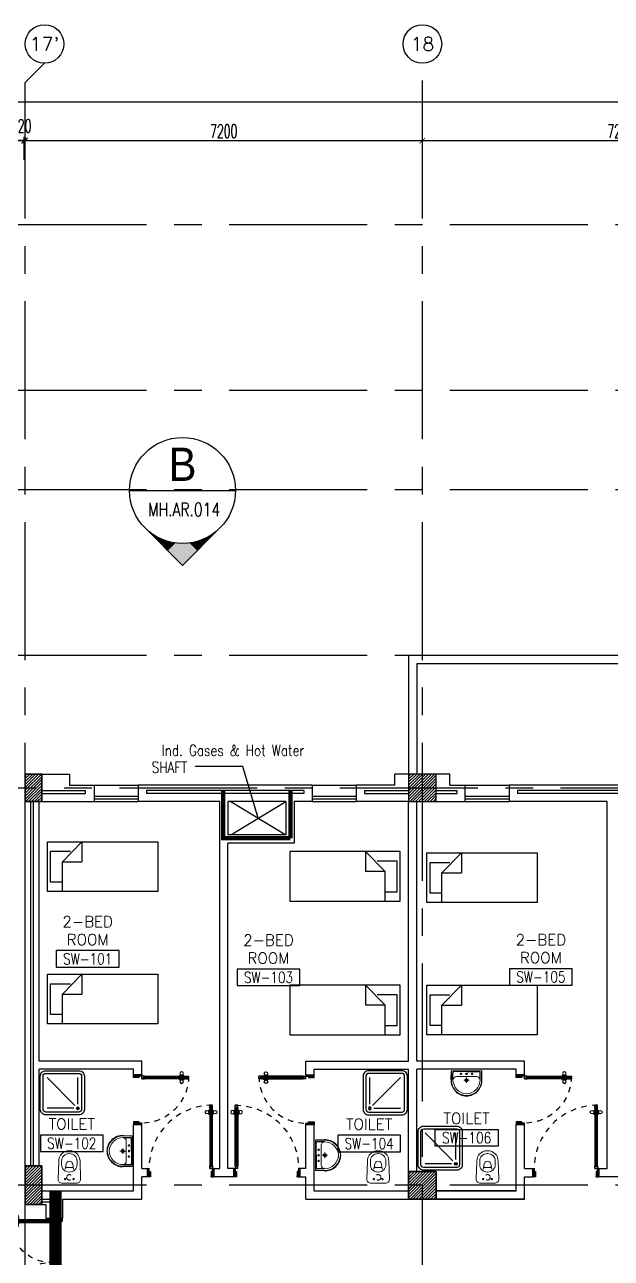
# Model space of a CAD drawing. Extents: x 276011.4 to 276105.3, y 57291.9 to 57371.4.
# Drawn here: x 276062.41 to 276073.04, y 57349.06 to 57371.41 of the extents above; entities that cross this region are included whole.
import ezdxf
from ezdxf.enums import TextEntityAlignment as Align

# ---------------------------------------------------------------- set-up
doc = ezdxf.new("R2010")
doc.units = 0
doc.header["$MEASUREMENT"] = 0
doc.header["$PDMODE"] = 34
for name, pattern in [('2DASHES', [1.7, 0.75, -0.25, 0.1, -0.25, 0.1, -0.25]), ('CENTERX2', [4, 2.5, -0.5, 0.5, -0.5]), ('DASHED', [0.75, 0.5, -0.25]), ('HIDDEN', [0.375, 0.25, -0.125]), ('HIDDEN2', [0.1875, 0.125, -0.0625])]:
    doc.linetypes.add(name, pattern=pattern)
doc.layers.get('0').update_dxf_attribs({"linetype": 'CONTINUOUS'})
doc.layers.get('DEFPOINTS').update_dxf_attribs({"linetype": 'CONTINUOUS'})
for name, color, linetype in [('AX-CR', 2, 'CONTINUOUS'), ('AX-DIM', 4, 'CONTINUOUS'), ('AX-TXT', 2, 'CONTINUOUS'), ('AXES', 11, 'CENTERX2'), ('COL', 5, 'CONTINUOUS'), ('DOOR', 7, 'CONTINUOUS'), ('FireCompart', 7, 'DASHED'), ('firezone', 4, 'CONTINUOUS'), ('FIX', 3, 'CONTINUOUS'), ('FUR', 4, 'CONTINUOUS'), ('HAT', 8, 'CONTINUOUS'), ('IND-ES', 6, 'CONTINUOUS'), ('IND-ES-L', 6, '2DASHES'), ('IND-ES-TXT', 4, 'CONTINUOUS'), ('INSUL', 4, 'CONTINUOUS'), ('PROJ-L', 4, 'CONTINUOUS'), ('RM-BOX', 4, 'CONTINUOUS'), ('RM-NAME', 2, 'CONTINUOUS'), ('RM-NO', 2, 'CONTINUOUS'), ('SEC-MRK', 7, 'CONTINUOUS'), ('SHAFT', 3, 'CONTINUOUS'), ('TXT1', 2, 'CONTINUOUS'), ('WALL', 2, 'CONTINUOUS'), ('WIN', 3, 'CONTINUOUS')]:
    doc.layers.add(name, color=color, linetype=linetype)
doc.styles.add('ROMANS', font='ROMANS.shx', dxfattribs={"width": 0.6})
doc.styles.add('S5', font='simplex.shx', dxfattribs={"width": 0.77})
doc.styles.get("Standard").update_dxf_attribs({"font": 'TXT.shx'})
doc.styles.add('TTXT', font='swisse.ttf', dxfattribs={"width": 0.6})
doc.linetypes.add('SMOKE', pattern='A,0.5,-0.2,["SMOKE",Standard,S=0.1,R=0,X=-0.1,Y=-0.05],-0.5', length=1.2)
doc.dimstyles.new('STANDARD in', dxfattribs={"dimtxt": 0.24, "dimasz": 0.1, "dimexe": 0.07, "dimexo": 0.05, "dimgap": 0.05, "dimtad": 1, "dimdec": 0, "dimlfac": 1000, "dimzin": 0, "dimdsep": 46, "dimtxsty": 'ROMANS', "dimblk": 'ARCHTICK', "dimcen": 0.05, "dimdle": 0.05, "dimclrd": 4, "dimclre": 4, "dimclrt": 2, "dimadec": 0, "dimazin": 0, "dimtfac": 1, "dimtdec": 0, "dimtmove": 2, "dimatfit": 3, "dimfxl": 0, "dimtolj": 1, "dimtzin": 0, "dimarcsym": 0})

# ---------------------------------------------------------------- blocks, each defined once
blk = doc.blocks.new('_ARCHTICK')
at = {"color": 0, "linetype": 'ByBlock', "const_width": 0.15}
blk.add_lwpolyline([(-0.5, -0.5), (0.5, 0.5)], dxfattribs=at)
blk = doc.blocks.new('*D651')
at = {"layer": 'AX-DIM', "color": 4, "lineweight": -2, "ltscale": 0.3}
for p, q in [((276020.305, 57370.011), (276095.115, 57370.011)), ((276020.355, 57365.405), (276020.355, 57370.081)), ((276095.065, 57357.883), (276095.065, 57370.081))]:
    blk.add_line(p, q, dxfattribs=at)
at = {"layer": 'DEFPOINTS', "color": 0, "ltscale": 0.3}
for p in [(276095.065, 57370.011), (276020.355, 57365.355), (276095.065, 57357.833)]:
    blk.add_point(p, dxfattribs=at)
at = {"layer": 'AX-DIM', "color": 4, "lineweight": -2, "ltscale": 0.3, "xscale": 0.1, "yscale": 0.1, "zscale": 0.1, "rotation": 180}
blk.add_blockref('_ARCHTICK', (276020.355, 57370.011), dxfattribs=at)
at = {"layer": 'AX-DIM', "color": 4, "lineweight": -2, "ltscale": 0.3, "xscale": 0.1, "yscale": 0.1, "zscale": 0.1}
blk.add_blockref('_ARCHTICK', (276095.065, 57370.011), dxfattribs=at)
at = {"layer": 'AX-DIM', "color": 2, "ltscale": 0.3, "insert": (276057.71, 57370.181), "char_height": 0.24, "attachment_point": 5, "style": 'ROMANS'}
blk.add_mtext('\\A1;74710', dxfattribs=at)
blk = doc.blocks.new('RM1')
at = {"layer": 'RM-BOX'}
blk.add_lwpolyline([(570, -200), (-570, -200), (-570, -500), (570, -500)], close=True, dxfattribs=at)
at = {"layer": 'RM-NAME', "style": 'ROMANS'}
for tag, p in [('ROOMNAME1', (0, 324)), ('ROOMNAME2', (0, 0))]:
    blk.add_attdef(tag, text='', height=200, dxfattribs=at).set_placement(p, align=Align.MIDDLE)
at = {"layer": 'RM-NO', "style": 'ROMANS', "width": 0.8}
blk.add_attdef('ROOMNO', text='', height=200, dxfattribs=at).set_placement((0, -350), align=Align.MIDDLE)
blk = doc.blocks.new('*X615')
at = {"color": 0}
for p, q in [((227929, 169910), (228408, 170390)), ((227929, 169963), (228355, 170390)), ((227929, 170017), (228302, 170390)), ((227929, 170070), (228249, 170390)), ((227929, 170123), (228196, 170390)), ((227929, 170176), (228143, 170390)), ((227929, 170229), (228090, 170390)), ((227929, 170282), (228037, 170390)), ((227929, 170335), (227984, 170390)), ((227961, 169890), (228429, 170357)), ((228014, 169890), (228429, 170304)), ((228067, 169890), (228429, 170251)), ((228120, 169890), (228429, 170198)), ((228173, 169890), (228429, 170145)), ((228226, 169890), (228429, 170092)), ((228279, 169890), (228429, 170039)), ((228332, 169890), (228429, 169986)), ((228385, 169890), (228429, 169933))]:
    blk.add_line(p, q, dxfattribs=at)
blk = doc.blocks.new('COL50')
at = {"layer": 'COL'}
blk.add_lwpolyline([(-250, 250), (-250, -250), (250, -250), (250, 250)], close=True, dxfattribs=at)
blk = doc.blocks.new('*X614')
at = {"color": 0}
for p, q in [((227929, 177123), (228395, 177590)), ((227929, 177176), (228342, 177590)), ((227929, 177229), (228289, 177590)), ((227929, 177282), (228236, 177590)), ((227929, 177335), (228183, 177590)), ((227929, 177388), (228130, 177590)), ((227929, 177441), (228077, 177590)), ((227929, 177494), (228024, 177590)), ((227929, 177547), (227971, 177590)), ((227948, 177090), (228429, 177570)), ((228001, 177090), (228429, 177517)), ((228054, 177090), (228429, 177464)), ((228107, 177090), (228429, 177411)), ((228161, 177090), (228429, 177358)), ((228214, 177090), (228429, 177305)), ((228267, 177090), (228429, 177252)), ((228320, 177090), (228429, 177199)), ((228373, 177090), (228429, 177146))]:
    blk.add_line(p, q, dxfattribs=at)
blk = doc.blocks.new('*D673')
at = {"layer": 'AX-DIM', "color": 4, "lineweight": -2, "ltscale": 0.3}
for p, q in [((276069.565, 57369.311), (276076.865, 57369.311)), ((276069.615, 57368.961), (276069.615, 57369.381)), ((276076.815, 57368.961), (276076.815, 57369.381))]:
    blk.add_line(p, q, dxfattribs=at)
at = {"layer": 'DEFPOINTS', "color": 0, "ltscale": 0.3}
for p in [(276076.815, 57369.311), (276069.615, 57368.911), (276076.815, 57368.911)]:
    blk.add_point(p, dxfattribs=at)
at = {"layer": 'AX-DIM', "color": 4, "lineweight": -2, "ltscale": 0.3, "xscale": 0.1, "yscale": 0.1, "zscale": 0.1, "rotation": 180}
blk.add_blockref('_ARCHTICK', (276069.615, 57369.311), dxfattribs=at)
at = {"layer": 'AX-DIM', "color": 4, "lineweight": -2, "ltscale": 0.3, "xscale": 0.1, "yscale": 0.1, "zscale": 0.1}
blk.add_blockref('_ARCHTICK', (276076.815, 57369.311), dxfattribs=at)
at = {"layer": 'AX-DIM', "color": 2, "ltscale": 0.3, "insert": (276073.215, 57369.481), "char_height": 0.24, "attachment_point": 5, "style": 'ROMANS'}
blk.add_mtext('\\A1;7200', dxfattribs=at)
blk = doc.blocks.new('*D674')
at = {"layer": 'AX-DIM', "color": 4, "lineweight": -2, "ltscale": 0.3}
for p, q in [((276062.365, 57369.311), (276069.665, 57369.311)), ((276062.415, 57368.961), (276062.415, 57369.381)), ((276069.615, 57368.961), (276069.615, 57369.381))]:
    blk.add_line(p, q, dxfattribs=at)
at = {"layer": 'DEFPOINTS', "color": 0, "ltscale": 0.3}
for p in [(276069.615, 57369.311), (276062.415, 57368.911), (276069.615, 57368.911)]:
    blk.add_point(p, dxfattribs=at)
at = {"layer": 'AX-DIM', "color": 4, "lineweight": -2, "ltscale": 0.3, "xscale": 0.1, "yscale": 0.1, "zscale": 0.1, "rotation": 180}
blk.add_blockref('_ARCHTICK', (276062.415, 57369.311), dxfattribs=at)
at = {"layer": 'AX-DIM', "color": 4, "lineweight": -2, "ltscale": 0.3, "xscale": 0.1, "yscale": 0.1, "zscale": 0.1}
blk.add_blockref('_ARCHTICK', (276069.615, 57369.311), dxfattribs=at)
at = {"layer": 'AX-DIM', "color": 2, "ltscale": 0.3, "insert": (276066.015, 57369.481), "char_height": 0.24, "attachment_point": 5, "style": 'ROMANS'}
blk.add_mtext('\\A1;7200', dxfattribs=at)
blk = doc.blocks.new('*D675')
at = {"layer": 'AX-DIM', "color": 4, "lineweight": -2, "ltscale": 0.3}
for p, q in [((276057.545, 57369.311), (276062.445, 57369.311)), ((276057.595, 57368.961), (276057.595, 57369.381)), ((276062.395, 57368.961), (276062.395, 57369.381))]:
    blk.add_line(p, q, dxfattribs=at)
at = {"layer": 'DEFPOINTS', "color": 0, "ltscale": 0.3}
for p in [(276062.395, 57369.311), (276057.595, 57368.911), (276062.395, 57368.911)]:
    blk.add_point(p, dxfattribs=at)
at = {"layer": 'AX-DIM', "color": 4, "lineweight": -2, "ltscale": 0.3, "xscale": 0.1, "yscale": 0.1, "zscale": 0.1, "rotation": 180}
blk.add_blockref('_ARCHTICK', (276057.595, 57369.311), dxfattribs=at)
at = {"layer": 'AX-DIM', "color": 4, "lineweight": -2, "ltscale": 0.3, "xscale": 0.1, "yscale": 0.1, "zscale": 0.1}
blk.add_blockref('_ARCHTICK', (276062.395, 57369.311), dxfattribs=at)
at = {"layer": 'AX-DIM', "color": 2, "ltscale": 0.3, "insert": (276059.995, 57369.481), "char_height": 0.24, "attachment_point": 5, "style": 'ROMANS'}
blk.add_mtext('\\A1;4800', dxfattribs=at)
blk = doc.blocks.new('*D676')
at = {"layer": 'AX-DIM', "color": 4, "lineweight": -2, "ltscale": 0.3}
for p, q in [((276062.395, 57369.311), (276062.295, 57369.311)), ((276062.395, 57368.961), (276062.395, 57369.381)), ((276062.395, 57369.311), (276062.415, 57369.311)), ((276062.415, 57368.961), (276062.415, 57369.381)), ((276062.415, 57369.311), (276062.515, 57369.311))]:
    blk.add_line(p, q, dxfattribs=at)
at = {"layer": 'DEFPOINTS', "color": 0, "ltscale": 0.3}
for p in [(276062.415, 57369.311), (276062.395, 57368.911), (276062.415, 57368.911)]:
    blk.add_point(p, dxfattribs=at)
at = {"layer": 'AX-DIM', "color": 4, "lineweight": -2, "ltscale": 0.3, "xscale": 0.1, "yscale": 0.1, "zscale": 0.1}
blk.add_blockref('_ARCHTICK', (276062.395, 57369.311), dxfattribs=at)
at = {"layer": 'AX-DIM', "color": 4, "lineweight": -2, "ltscale": 0.3, "xscale": 0.1, "yscale": 0.1, "zscale": 0.1, "rotation": 180}
blk.add_blockref('_ARCHTICK', (276062.415, 57369.311), dxfattribs=at)
at = {"layer": 'AX-DIM', "color": 2, "ltscale": 0.3, "insert": (276062.405, 57369.576), "char_height": 0.24, "attachment_point": 5, "style": 'ROMANS'}
blk.add_mtext('\\A1;20', dxfattribs=at)
blk = doc.blocks.new('AXU')
at = {"layer": 'AX-CR'}
blk.add_circle((0, 350), 350, dxfattribs=at)
at = {"layer": 'AX-TXT', "style": 'ROMANS'}
blk.add_attdef('AX', text='', height=250, dxfattribs=at).set_placement((0, 350), align=Align.MIDDLE)
blk = doc.blocks.new('DOOR100')
at = {"layer": 'DOOR', "color": 0, "linetype": 'ByBlock'}
for p, q in [((-82, 1205), (-91, 1205)), ((-91, 1205), (-91, 1140)), ((-82, 1140), (-91, 1140)), ((-75, 1218), (-82, 1218)), ((-82, 1128), (-82, 1218)), ((-82, 1205), (-82, 1140)), ((-75, 1128), (-82, 1128)), ((-25, 1300), (-75, 1300)), ((-75, 1300), (-25, 1300)), ((-75, 1250), (-75, 1300)), ((-58, 1250), (-75, 1250)), ((-42, 1270), (-58, 1270)), ((-58, 1250), (-58, 1270)), ((-42, 1250), (-42, 1270)), ((-25, 1250), (-42, 1250)), ((-25, 1250), (-25, 1300)), ((-25, 1218), (-18, 1218)), ((-25, 1128), (-18, 1128)), ((-18, 1128), (-18, 1218)), ((-18, 1205), (-9, 1205)), ((-18, 1205), (-18, 1140)), ((-18, 1140), (-9, 1140)), ((-9, 1205), (-9, 1140)), ((-1200, 0), (-1200, 150)), ((-1200, 150), (-1175, 150)), ((-1200, 150), (-1200, 0)), ((-1150, 0), (-1200, 0)), ((-1175, 150), (-1175, 100)), ((-1175, 100), (-1150, 100)), ((-1150, 100), (-1150, 0)), ((-75, 200), (-58, 200)), ((-75, 150), (-75, 200)), ((-75, 150), (-25, 150)), ((-58, 200), (-58, 180)), ((-58, 180), (-42, 180)), ((-50, 100), (-50, 0)), ((-25, 100), (-50, 100)), ((-50, 0), (0, 0)), ((-42, 200), (-25, 200)), ((-42, 180), (-42, 200)), ((-25, 200), (-25, 150)), ((0, 150), (-25, 150)), ((-25, 150), (-25, 100)), ((0, 150), (0, 0))]:
    blk.add_line(p, q, dxfattribs=at)
at = {"layer": 'DOOR', "linetype": 'ByBlock'}
for p, q in [((-75, 1250), (-75, 200)), ((-58, 200), (-58, 1250)), ((-42, 200), (-42, 1250)), ((-25, 200), (-25, 1250)), ((0, 0), (0, 150))]:
    blk.add_line(p, q, dxfattribs=at)
at = {"layer": 'DOOR', "color": 9, "linetype": 'ByBlock'}
for p, q in [((-1150, 0), (-1200, 114)), ((-1150, 0), (-1200, 40)), ((-1150, 0), (-1163, 100)), ((-50, 0), (0, 114)), ((-50, 0), (-37, 100)), ((-50, 0), (0, 40))]:
    blk.add_line(p, q, dxfattribs=at)
at = {"layer": 'DOOR', "color": 0, "linetype": 'ByBlock'}
for centre in [(-124, 1173), (24, 1173)]:
    blk.add_circle(centre, 32.4, dxfattribs=at)
at = {"layer": 'DOOR', "linetype": 'HIDDEN', "ltscale": 0.5}
blk.add_arc((-25, 150), 1150, 90, 180.0001, dxfattribs=at)
at = {"layer": 'DOOR', "color": 9, "linetype": 'ByBlock'}
for centre, radius, start, end in [((-1150, 0), 154, 103.7142, 108.8947), ((-1150, 0), 134, 100.72, 111.8402), ((-1150, 0), 94.4, 90, 121.9818), ((-1150, 0), 74.4, 90, 132.2236), ((-1150, 0), 54.4, 90, 156.7926), ((-1150, 0), 34.4, 90, 180), ((-1150, 0), 14.4, 90, 180), ((-50, 0), 94.4, 58.0182, 90), ((-50, 0), 74.4, 47.7764, 90), ((-50, 0), 54.4, 23.2074, 90), ((-50, 0), 34.4, 0, 90), ((-50, 0), 14.4, 0, 90), ((-50, 0), 134, 68.1598, 79.28), ((-50, 0), 114, 64.0838, 77.3774), ((-50, 0), 154, 71.1053, 76.2858)]:
    blk.add_arc(centre, radius, start, end, dxfattribs=at)
blk = doc.blocks.new('DOOR90')
at = {"layer": 'DOOR', "color": 0, "linetype": 'ByBlock'}
for p, q in [((-150, 0), (-150, -25)), ((-150, 0), (0, 0)), ((0, -50), (0, 0)), ((-1000, -25), (-1000, -75)), ((-1000, -75), (-1000, -25)), ((-950, -25), (-1000, -25)), ((-950, -75), (-1000, -75)), ((-970, -42), (-970, -58)), ((-950, -42), (-970, -42)), ((-950, -58), (-970, -58)), ((-950, -25), (-950, -42)), ((-950, -58), (-950, -75)), ((-918, -25), (-918, -18)), ((-828, -18), (-918, -18)), ((-918, -75), (-918, -82)), ((-828, -82), (-918, -82)), ((-905, -18), (-905, -9)), ((-905, -9), (-840, -9)), ((-905, -18), (-840, -18)), ((-905, -82), (-905, -91)), ((-905, -82), (-840, -82)), ((-905, -91), (-840, -91)), ((-840, -18), (-840, -9)), ((-840, -82), (-840, -91)), ((-828, -25), (-828, -18)), ((-828, -75), (-828, -82)), ((-200, -42), (-200, -25)), ((-200, -25), (-150, -25)), ((-180, -42), (-200, -42)), ((-200, -75), (-200, -58)), ((-200, -58), (-180, -58)), ((-150, -75), (-200, -75)), ((-180, -58), (-180, -42)), ((-150, -75), (-150, -25)), ((-150, -25), (-100, -25)), ((-100, -25), (-100, -50)), ((-100, -50), (0, -50)), ((-150, -900), (-150, -875)), ((-150, -875), (-100, -875)), ((-100, -850), (0, -850)), ((-100, -875), (-100, -850)), ((0, -850), (0, -900)), ((0, -900), (-150, -900)), ((-150, -900), (0, -900))]:
    blk.add_line(p, q, dxfattribs=at)
at = {"layer": 'DOOR', "color": 9, "linetype": 'ByBlock'}
for p, q in [((0, -50), (-114, 0)), ((0, -50), (-40, 0)), ((0, -50), (-100, -37)), ((0, -850), (-114, -900)), ((0, -850), (-100, -863)), ((0, -850), (-40, -900))]:
    blk.add_line(p, q, dxfattribs=at)
at = {"layer": 'DOOR', "linetype": 'ByBlock'}
for p, q in [((-200, -25), (-950, -25)), ((-200, -42), (-950, -42)), ((-200, -58), (-950, -58)), ((-950, -75), (-200, -75))]:
    blk.add_line(p, q, dxfattribs=at)
at = {"layer": 'DOOR', "color": 0, "linetype": 'ByBlock'}
for centre in [(-873, 24), (-873, -124)]:
    blk.add_circle(centre, 32.4, dxfattribs=at)
at = {"layer": 'DOOR', "color": 9, "linetype": 'ByBlock'}
for centre, radius, start, end in [((0, -50), 154, 161.1053, 166.2858), ((0, -50), 134, 158.1598, 169.28), ((0, -50), 94.4, 148.0182, 180), ((0, -50), 74.4, 137.7764, 180), ((0, -50), 114, 154.0838, 167.3774), ((0, -50), 54.4, 113.2074, 180), ((0, -50), 34.4, 90, 180), ((0, -50), 14.4, 90, 180), ((0, -850), 154, 193.7142, 198.8947), ((0, -850), 134, 190.72, 201.8402), ((0, -850), 94.4, 180, 211.9818), ((0, -850), 74.4, 180, 222.2236), ((0, -850), 54.4, 180, 246.7926), ((0, -850), 34.4, 180, 270), ((0, -850), 14.4, 180, 270)]:
    blk.add_arc(centre, radius, start, end, dxfattribs=at)
at = {"layer": 'DOOR', "linetype": 'HIDDEN', "ltscale": 0.5}
blk.add_arc((-150, -25), 850, 180, 270, dxfattribs=at)
blk = doc.blocks.new('C-300')
at = {"layer": 'HAT', "linetype": 'ByBlock', "ltscale": 0.3}
h = blk.add_hatch(dxfattribs=at)
h.set_pattern_fill('ANSI31', color=8, scale=300, style=0)
h.set_pattern_definition([(45, (-258496.182, -82361.005), (-26.5165043, 26.5165043), [])])
h.paths.add_polyline_path([(300, 500), (0, 500), (0, 250), (300, 250)])
h.paths.add_polyline_path([(300, 250), (0, 250), (0, 0), (300, 0)])
at = {"layer": 'COL'}
blk.add_lwpolyline([(0, 500), (300, 500), (300, 0), (0, 0)], close=True, dxfattribs=at)
blk = doc.blocks.new('A$C1DFA4FE8')
at = {"layer": 'DOOR', "color": 0, "linetype": 'ByBlock'}
for p, q in [((0, 1631), (0, 1581)), ((0, 1581), (0, 1631)), ((50, 1631), (0, 1631)), ((50, 1581), (0, 1581)), ((30, 1614), (30, 1598)), ((50, 1614), (30, 1614)), ((50, 1598), (30, 1598)), ((50, 1631), (50, 1614)), ((50, 1598), (50, 1581)), ((750, 1614), (750, 1631)), ((750, 1631), (800, 1631)), ((770, 1614), (750, 1614)), ((750, 1581), (750, 1598)), ((750, 1598), (770, 1598)), ((800, 1581), (750, 1581)), ((770, 1598), (770, 1614)), ((950, 1656), (800, 1656)), ((800, 1656), (800, 1631)), ((800, 1581), (800, 1631)), ((800, 1631), (850, 1631)), ((850, 1631), (850, 1606)), ((850, 1606), (950, 1606)), ((950, 1606), (950, 1656)), ((0, 81), (0, 131)), ((0, 131), (0, 81)), ((50, 131), (0, 131)), ((50, 81), (0, 81)), ((30, 98), (30, 114)), ((50, 114), (30, 114)), ((50, 98), (30, 98)), ((50, 114), (50, 131)), ((50, 81), (50, 98)), ((83, 131), (83, 138)), ((173, 138), (83, 138)), ((83, 81), (83, 74)), ((173, 74), (83, 74)), ((95, 138), (95, 147)), ((95, 147), (160, 147)), ((95, 138), (160, 138)), ((95, 74), (95, 65)), ((95, 74), (160, 74)), ((95, 65), (160, 65)), ((160, 138), (160, 147)), ((160, 74), (160, 65)), ((173, 131), (173, 138)), ((173, 81), (173, 74)), ((750, 131), (750, 114)), ((800, 131), (750, 131)), ((750, 114), (770, 114)), ((750, 98), (750, 81)), ((770, 98), (750, 98)), ((750, 81), (800, 81)), ((770, 114), (770, 98)), ((800, 131), (800, 81)), ((800, 56), (800, 81)), ((800, 81), (850, 81)), ((950, 56), (800, 56)), ((850, 106), (950, 106)), ((850, 81), (850, 106)), ((950, 106), (950, 56))]:
    blk.add_line(p, q, dxfattribs=at)
at = {"layer": 'DOOR', "linetype": 'ByBlock'}
for p, q in [((750, 1631), (50, 1631)), ((750, 1614), (50, 1614)), ((750, 1598), (50, 1598)), ((50, 1581), (750, 1581)), ((50, 131), (750, 131)), ((750, 114), (50, 114)), ((750, 98), (50, 98)), ((750, 81), (50, 81))]:
    blk.add_line(p, q, dxfattribs=at)
at = {"layer": 'DOOR', "color": 9, "linetype": 'ByBlock'}
for p, q in [((950, 1606), (837, 1656)), ((950, 1606), (850, 1619)), ((950, 1606), (910, 1656)), ((950, 106), (837, 56)), ((950, 106), (850, 93)), ((950, 106), (910, 56))]:
    blk.add_line(p, q, dxfattribs=at)
at = {"layer": 'DOOR', "color": 0, "linetype": 'ByBlock'}
for centre in [(128, 179), (128, 32)]:
    blk.add_circle(centre, 32.4, dxfattribs=at)
at = {"layer": 'DOOR', "linetype": 'HIDDEN', "ltscale": 0.5}
for centre, start, end in [((752, 1606), 178.0938, 273.7249), ((752, 106), 86.2751, 181.9062)]:
    blk.add_arc(centre, 752, start, end, dxfattribs=at)
at = {"layer": 'DOOR', "color": 9, "linetype": 'ByBlock'}
for centre, radius, start, end in [((950, 1606), 154, 161.1053, 166.2858), ((950, 1606), 134, 158.1598, 169.28), ((950, 1606), 114, 154.0838, 167.3774), ((950, 1606), 94.4, 148.0182, 180), ((950, 1606), 74.4, 137.7764, 180), ((950, 1606), 54.4, 113.2074, 180), ((950, 1606), 34.4, 90, 180), ((950, 1606), 14.4, 90, 180), ((950, 106), 154, 193.7142, 198.8947), ((950, 106), 134, 190.72, 201.8402), ((950, 106), 114, 192.6226, 205.9162), ((950, 106), 94.4, 180, 211.9818), ((950, 106), 74.4, 180, 222.2236), ((950, 106), 54.4, 180, 246.7926), ((950, 106), 34.4, 180, 270), ((950, 106), 14.4, 180, 270)]:
    blk.add_arc(centre, radius, start, end, dxfattribs=at)
blk = doc.blocks.new('LAV1')
at = {"layer": 'FIX', "linetype": 'DASHED', "lineweight": 20, "ltscale": 0.05}
for p, q in [((0, 170), (0, 270)), ((0, 170), (0, 270)), ((50, 220), (-50, 220))]:
    blk.add_line(p, q, dxfattribs=at)
at = {"layer": 'FIX', "linetype": 'ByBlock', "ltscale": 0.3}
for p, q in [((-280, 210), (-275, 50)), ((-245, 210), (-245, 85)), ((0, 60), (-220, 60)), ((0, 60), (220, 60)), ((245, 210), (245, 85)), ((280, 210), (275, 50))]:
    blk.add_line(p, q, dxfattribs=at)
at = {"layer": 'FIX', "linetype": 'Continuous', "lineweight": 20}
for p, q in [((-275, 210), (-275, 50)), ((0, 50), (-275, 50)), ((0, 50), (-252, 50)), ((0, 155), (-181, 155)), ((0, 155), (181, 155)), ((0, 50), (252, 50)), ((0, 50), (275, 50)), ((275, 210), (275, 50))]:
    blk.add_line(p, q, dxfattribs=at)
at = {"layer": 'FIX', "lineweight": 20}
for p, q in [((16, 107), (-15, 107)), ((0, 92), (0, 123))]:
    blk.add_line(p, q, dxfattribs=at)
for centre, radius in [((0, 220), 29.5), ((0, 220), 22.5), ((0, 107), 15.5)]:
    blk.add_circle(centre, radius, dxfattribs=at)
at = {"layer": 'FIX', "linetype": 'HIDDEN', "lineweight": 20, "ltscale": 0.05}
for centre in [(-100, 107), (100, 107)]:
    blk.add_circle(centre, 12.4, dxfattribs=at)
at = {"layer": 'FIX', "linetype": 'ByBlock', "ltscale": 0.3}
for centre, radius, start, end in [((7, 220), 287, 91.3776, 182.0064), ((-7, 220), 287, 357.9936, 88.6224), ((-220, 85), 24.9, 179.7021, 269.9486), ((220, 85), 24.9, 270.0514, 0.2979)]:
    blk.add_arc(centre, radius, start, end, dxfattribs=at)
at = {"layer": 'FIX', "linetype": 'Continuous', "lineweight": 20}
for centre, radius, start, end in [((8, 217), 283, 91.6988, 181.351), ((8, 212), 253, 91.7328, 180.4884), ((-8, 217), 283, 358.649, 88.3012), ((-8, 212), 253, 359.5116, 88.2672), ((-179, 222), 66.9, 190.2006, 268.0786), ((179, 222), 66.9, 271.9214, 349.7994)]:
    blk.add_arc(centre, radius, start, end, dxfattribs=at)
blk = doc.blocks.new('SHR1')
at = {"layer": 'FIX'}
for p, q in [((-196, 196), (-700, 700)), ((-143, 218), (-143, 700)), ((-218, 143), (-700, 143))]:
    blk.add_line(p, q, dxfattribs=at)
for points in [[(-825, 125), (-825, 725, -0.414214), (-725, 825), (-125, 825, -0.414214), (-25, 725), (-25, 125, -0.414214), (-125, 25), (-725, 25, -0.414214)], [(-775, 125), (-775, 725, -0.414214), (-725, 775), (-125, 775, -0.414214), (-75, 725), (-75, 125, -0.414214), (-125, 75), (-725, 75, -0.414214)]]:
    blk.add_lwpolyline(points, format="xyb", close=True, dxfattribs=at)
for radius in [25, 15]:
    blk.add_circle((-143, 143), radius, dxfattribs=at)
blk = doc.blocks.new('WC1')
at = {"layer": 'FIX', "lineweight": 20}
for p, q in [((-727, 5), (-727, -5)), ((-674, 5), (-674, -5)), ((-534, 24), (-540, 0)), ((-540, 0), (-534, -24)), ((-210, 204), (-538, 194)), ((-475, 141), (-538, 141)), ((-395, 76), (-490, 60)), ((-339, 5), (-339, -5)), ((-538, -141), (-475, -141)), ((-538, -194), (-210, -204)), ((-490, -60), (-395, -76))]:
    blk.add_line(p, q, dxfattribs=at)
at = {"layer": 'FIX', "linetype": 'Continuous', "lineweight": 20}
blk.add_line((-420, -47), (-420, 45), dxfattribs=at)
at = {"layer": 'FIX', "lineweight": 20}
blk.add_lwpolyline([(-213, -204), (-210, -204, 0.414214), (-137, -131), (-137, 0), (-137, 131, 0.414214), (-210, 204)], format="xyb", dxfattribs=at)
at = {"layer": 'FIX', "linetype": 'HIDDEN2', "lineweight": 20, "ltscale": 0.3}
blk.add_circle((-245, 0), 49.8, dxfattribs=at)
at = {"layer": 'FIX', "linetype": 'HIDDEN', "lineweight": 20, "ltscale": 0.05}
for centre in [(-213, 78), (-213, -77)]:
    blk.add_circle(centre, 11.6, dxfattribs=at)
at = {"layer": 'FIX', "lineweight": 20}
for centre, radius, start, end in [((-538, 5), 189, 90, 180), ((-538, 5), 136, 90, 180), ((-473, -7), 68.2, 128.9242, 152.8468), ((-464, -18), 82, 108.496, 128.9242), ((-475, 5), 136, 360, 90), ((-538, -5), 189, 180, 270), ((-538, -5), 136, 180, 270), ((-473, 7), 68.2, 207.1532, 231.0758), ((-464, 18), 82, 231.0758, 251.504), ((-475, -5), 136, 270, 0)]:
    blk.add_arc(centre, radius, start, end, dxfattribs=at)
at = {"layer": 'FIX', "linetype": 'Continuous', "lineweight": 20}
for centre, start, end in [((-443, 46), 357.6662, 91.6121), ((-442, -46), 268.3879, 2.3338)]:
    blk.add_arc(centre, 22.3, start, end, dxfattribs=at)
blk = doc.blocks.new('AR1-EL')
at = {"layer": 'IND-ES'}
for q in [(-566, 566), (566, 566)]:
    blk.add_line((0, 1131), q, dxfattribs=at)
for points in [[(0, 800), (0, 1131), (-104, 793), (-221, 910)], [(0, 800), (0, 1131), (104, 793), (221, 910)], [(-306, 739), (-349, 782), (-400, 693), (-419, 712)], [(-207, 773), (-283, 849), (-306, 739), (-349, 782)], [(-104, 793), (-221, 910), (-207, 773), (-283, 849)], [(104, 793), (221, 910), (207, 773), (283, 849)], [(207, 773), (283, 849), (306, 739), (349, 782)], [(306, 739), (349, 782), (400, 693), (419, 712)], [(-492, 640), (-487, 634), (-566, 566)], [(-400, 693), (-419, 712), (-487, 634), (-492, 640)], [(400, 693), (419, 712), (487, 634), (492, 640)], [(492, 640), (487, 634), (566, 566)]]:
    blk.add_solid(points, dxfattribs=at)

msp = doc.modelspace()

# ---------------------------------------------------------------- hatches: boundary and pattern name
at = {"layer": 'HAT'}
h = msp.add_hatch(dxfattribs=at)
h.set_pattern_fill('ANSI31', color=256, scale=0.3, style=0)
h.set_pattern_definition([(45, (275813.859317, 57274.97192), (-0.0265165043, 0.0265165043), [])])
h.paths.add_polyline_path([(276062.7155, 57350.7329), (276062.4155, 57350.7329), (276062.4155, 57350.3829), (276062.7155, 57350.3829)])
h.paths.add_polyline_path([(276062.7155, 57350.3829), (276062.4155, 57350.3829), (276062.4155, 57350.0329), (276062.7155, 57350.0329)])

# ---------------------------------------------------------------- linework, layer by layer
at = {"layer": 'AXES'}
for p, q in [((276062.4155, 57370.3613), (276062.7655, 57370.7113)), ((276069.6155, 57291.8986), (276069.6155, 57370.7113)), ((276062.4155, 57291.8986), (276062.4155, 57370.3613)), ((276104.6155, 57367.7829), (276052.5255, 57367.7829)), ((276104.6155, 57364.7829), (276052.5255, 57364.7829)), ((276104.6155, 57362.9829), (276052.5255, 57362.9829)), ((276104.6155, 57359.9829), (276052.5255, 57359.9829)), ((276032.1217, 57357.5829), (276104.6155, 57357.5829)), ((276104.6155, 57350.3829), (276052.5255, 57350.3829))]:
    msp.add_line(p, q, dxfattribs=at)
at = {"layer": 'COL'}
for points in [[(276069.8655, 57357.3329), (276069.8655, 57357.8329), (276069.3655, 57357.8329), (276069.3655, 57357.3329)], [(276062.7155, 57350.7329), (276062.7155, 57350.0329), (276062.4155, 57350.0329), (276062.4155, 57350.7329)]]:
    msp.add_lwpolyline(points, close=True, dxfattribs=at)
at = {"layer": 'FireCompart', "ltscale": 0.3, "const_width": 0.08}
for points in [[(276067.2231, 57356.6709), (276066.0028, 57356.6709), (276066.0028, 57357.5327)], [(276067.2231, 57356.6709), (276067.2231, 57357.5327)]]:
    msp.add_lwpolyline(points, dxfattribs=at)
at = {"layer": 'firezone', "linetype": 'SMOKE', "const_width": 0.225}
msp.add_lwpolyline([(276062.9655, 57347.5829), (276062.9655, 57350.2829)], dxfattribs=at)
at = {"layer": 'FIX', "color": 32, "linetype": 'DASHED', "lineweight": 20, "ltscale": 0.05}
msp.add_line((276067.848, 57350.8754), (276067.848, 57350.9754), dxfattribs=at)
at = {"layer": 'FUR'}
for p, q in [((276062.8188, 57356.6049), (276064.8188, 57356.6049)), ((276062.8188, 57355.7049), (276062.8188, 57356.6049)), ((276063.0904, 57356.2437), (276063.4438, 57356.6049)), ((276063.4438, 57356.6049), (276063.4438, 57356.2437)), ((276064.8188, 57356.6049), (276064.8188, 57355.7049)), ((276062.8742, 57356.4327), (276063.2339, 57356.4327)), ((276062.8742, 57355.8748), (276062.8742, 57356.4327)), ((276069.212, 57356.4285), (276067.212, 57356.4285)), ((276067.212, 57356.4285), (276067.212, 57355.5285)), ((276068.5869, 57356.4285), (276068.5869, 57356.0674)), ((276068.9404, 57356.0674), (276068.5869, 57356.4285)), ((276069.212, 57355.5285), (276069.212, 57356.4285)), ((276069.6984, 57356.4049), (276071.6984, 57356.4049)), ((276069.6984, 57355.5049), (276069.6984, 57356.4049)), ((276069.97, 57356.0437), (276070.3235, 57356.4049)), ((276070.3235, 57356.4049), (276070.3235, 57356.0437)), ((276071.6984, 57356.4049), (276071.6984, 57355.5049)), ((276063.0904, 57356.2437), (276063.4438, 57356.2437)), ((276063.0904, 57355.7049), (276063.0904, 57356.2437)), ((276069.1565, 57356.2563), (276068.7969, 57356.2563)), ((276069.1565, 57355.6984), (276069.1565, 57356.2563)), ((276069.7539, 57356.2327), (276070.1136, 57356.2327)), ((276069.7539, 57355.6748), (276069.7539, 57356.2327)), ((276063.0904, 57355.8748), (276062.8742, 57355.8748)), ((276068.9404, 57356.0674), (276068.5869, 57356.0674)), ((276068.9404, 57355.5285), (276068.9404, 57356.0674)), ((276069.97, 57356.0437), (276070.3235, 57356.0437)), ((276069.97, 57355.5049), (276069.97, 57356.0437)), ((276064.8188, 57355.7049), (276062.8188, 57355.7049)), ((276068.9404, 57355.6984), (276069.1565, 57355.6984)), ((276069.97, 57355.6748), (276069.7539, 57355.6748)), ((276067.212, 57355.5285), (276069.212, 57355.5285)), ((276071.6984, 57355.5049), (276069.6984, 57355.5049)), ((276062.8188, 57354.2061), (276064.8188, 57354.2061)), ((276062.8188, 57353.3061), (276062.8188, 57354.2061)), ((276063.0904, 57353.8449), (276063.4438, 57354.2061)), ((276063.4438, 57354.2061), (276063.4438, 57353.8449)), ((276064.8188, 57354.2061), (276064.8188, 57353.3061)), ((276062.8742, 57354.0339), (276063.2339, 57354.0339)), ((276062.8742, 57353.476), (276062.8742, 57354.0339)), ((276069.212, 57354.0061), (276067.212, 57354.0061)), ((276067.212, 57354.0061), (276067.212, 57353.1061)), ((276068.5869, 57354.0061), (276068.5869, 57353.6449)), ((276068.9404, 57353.6449), (276068.5869, 57354.0061)), ((276069.212, 57353.1061), (276069.212, 57354.0061)), ((276069.6984, 57354.0061), (276071.6984, 57354.0061)), ((276069.6984, 57353.1061), (276069.6984, 57354.0061)), ((276069.97, 57353.6449), (276070.3235, 57354.0061)), ((276070.3235, 57354.0061), (276070.3235, 57353.6449)), ((276071.6984, 57354.0061), (276071.6984, 57353.1061)), ((276063.0904, 57353.8449), (276063.4438, 57353.8449)), ((276063.0904, 57353.3061), (276063.0904, 57353.8449)), ((276068.9404, 57353.6449), (276068.5869, 57353.6449)), ((276069.1565, 57353.8339), (276068.7969, 57353.8339)), ((276068.9404, 57353.1061), (276068.9404, 57353.6449)), ((276069.1565, 57353.276), (276069.1565, 57353.8339)), ((276069.7539, 57353.8339), (276070.1136, 57353.8339)), ((276069.7539, 57353.276), (276069.7539, 57353.8339)), ((276069.97, 57353.6449), (276070.3235, 57353.6449)), ((276069.97, 57353.1061), (276069.97, 57353.6449)), ((276063.0904, 57353.476), (276062.8742, 57353.476)), ((276064.8188, 57353.3061), (276062.8188, 57353.3061)), ((276068.9404, 57353.276), (276069.1565, 57353.276)), ((276069.97, 57353.276), (276069.7539, 57353.276)), ((276067.212, 57353.1061), (276069.212, 57353.1061)), ((276071.6984, 57353.1061), (276069.6984, 57353.1061))]:
    msp.add_line(p, q, dxfattribs=at)
at = {"layer": 'IND-ES'}
msp.add_line((276064.3067, 57362.9705), (276066.2267, 57362.9705), dxfattribs=at)
msp.add_line((276064.3067, 57362.9705), (276066.2267, 57362.9705), dxfattribs=at)
at = {"layer": 'IND-ES-L', "linetype": 'ByBlock'}
msp.add_ellipse((276065.2667, 57362.9705), major_axis=(-0.96, -0.0001), ratio=0.9999999, start_param=-0.0000763, end_param=6.283109, dxfattribs=at)
at = {"layer": 'INSUL'}
for p, q in [((276062.7155, 57357.5329), (276063.5013, 57357.5329)), ((276062.7155, 57357.4829), (276063.5013, 57357.4829)), ((276063.5013, 57357.5329), (276063.5013, 57357.4829)), ((276067.4655, 57357.5329), (276064.6155, 57357.5329)), ((276064.6155, 57357.5329), (276064.6155, 57357.4829)), ((276067.4655, 57357.4829), (276064.6155, 57357.4829)), ((276067.4655, 57357.5329), (276067.4655, 57357.4829)), ((276068.5655, 57357.5329), (276069.3655, 57357.5329)), ((276068.5655, 57357.5329), (276068.5655, 57357.4829)), ((276068.5655, 57357.4829), (276069.3655, 57357.4829)), ((276069.8655, 57357.5329), (276070.2367, 57357.5329)), ((276069.8655, 57357.4829), (276070.2367, 57357.4829)), ((276070.2367, 57357.5329), (276070.2367, 57357.4829)), ((276075.0367, 57357.5329), (276071.3367, 57357.5329)), ((276071.3367, 57357.5329), (276071.3367, 57357.4829)), ((276075.0367, 57357.4829), (276071.3367, 57357.4829)), ((276062.5155, 57350.7329), (276062.5155, 57357.3329)), ((276062.5655, 57350.7329), (276062.5655, 57357.3329)), ((276062.7155, 57350.1329), (276062.9405, 57350.1329)), ((276062.7155, 57350.0829), (276062.8905, 57350.0829)), ((276062.8905, 57350.0829), (276062.8905, 57349.9329)), ((276062.9405, 57350.1329), (276062.9405, 57349.9329)), ((276062.8905, 57349.9329), (276062.9405, 57349.9329))]:
    msp.add_line(p, q, dxfattribs=at)
at = {"layer": 'PROJ-L', "linetype": 'Continuous'}
for p, q in [((276069.3655, 57359.9829), (276069.3655, 57357.8329)), ((276087.8655, 57359.9829), (276069.3655, 57359.9829)), ((276069.5155, 57359.8329), (276069.5155, 57357.8329)), ((276087.7155, 57359.8329), (276069.5155, 57359.8329))]:
    msp.add_line(p, q, dxfattribs=at)
at = {"layer": 'SHAFT', "linetype": 'ByBlock'}
for p, q in [((276066.1405, 57357.3329), (276067.1405, 57356.7329)), ((276066.1405, 57356.7329), (276067.1405, 57357.3329))]:
    msp.add_line(p, q, dxfattribs=at)
at = {"layer": 'WALL'}
for p, q in [((276062.4155, 57357.8329), (276063.2155, 57357.8329)), ((276063.2155, 57357.8329), (276063.2155, 57357.6329)), ((276069.1155, 57357.6329), (276069.1155, 57357.8329)), ((276070.1155, 57357.8329), (276069.1155, 57357.8329)), ((276070.1155, 57357.6329), (276070.1155, 57357.8329)), ((276063.2155, 57357.6329), (276063.6655, 57357.6329)), ((276063.6655, 57357.6329), (276063.6655, 57357.3329)), ((276067.6155, 57357.6329), (276064.4655, 57357.6329)), ((276064.4655, 57357.6329), (276064.4655, 57357.3329)), ((276067.6155, 57357.6329), (276067.6155, 57357.3329)), ((276068.4155, 57357.6329), (276068.4155, 57357.3329)), ((276069.1155, 57357.6329), (276068.4155, 57357.6329)), ((276070.1155, 57357.6329), (276070.3867, 57357.6329)), ((276070.3867, 57357.6329), (276070.3867, 57357.3329)), ((276075.1867, 57357.6329), (276071.1867, 57357.6329)), ((276071.1867, 57357.6329), (276071.1867, 57357.3329)), ((276062.4155, 57350.7329), (276062.4155, 57357.3329)), ((276062.6655, 57352.6329), (276062.6655, 57357.3329)), ((276062.7155, 57357.3329), (276063.6655, 57357.3329)), ((276065.9405, 57357.3329), (276064.4655, 57357.3329)), ((276065.9405, 57350.6829), (276065.9405, 57357.3329)), ((276067.1405, 57357.3329), (276066.0905, 57357.3329)), ((276066.0905, 57357.3329), (276066.0905, 57356.7329)), ((276067.1405, 57357.3329), (276067.1405, 57356.7329)), ((276067.6155, 57357.3329), (276067.2905, 57357.3329)), ((276067.2905, 57357.3329), (276067.2905, 57356.5829)), ((276069.3655, 57357.3329), (276068.4155, 57357.3329)), ((276069.3655, 57352.6329), (276069.3655, 57357.3329)), ((276069.5155, 57352.6329), (276069.5155, 57357.3329)), ((276069.8655, 57357.3329), (276070.3867, 57357.3329)), ((276072.9655, 57357.3329), (276071.1867, 57357.3329)), ((276072.9655, 57350.6829), (276072.9655, 57357.3329)), ((276067.1405, 57356.7329), (276066.0905, 57356.7329)), ((276066.0905, 57350.6829), (276066.0905, 57356.5829)), ((276067.2905, 57356.5829), (276066.0905, 57356.5829)), ((276064.528, 57352.6329), (276062.6655, 57352.6329)), ((276064.528, 57352.3829), (276064.528, 57352.6329)), ((276067.503, 57352.6329), (276069.3655, 57352.6329)), ((276067.503, 57352.3829), (276067.503, 57352.6329)), ((276071.4655, 57352.6329), (276069.5155, 57352.6329)), ((276071.4655, 57352.3829), (276071.4655, 57352.6329)), ((276064.378, 57352.4829), (276062.6655, 57352.4829)), ((276062.6655, 57350.7329), (276062.6655, 57352.4829)), ((276064.378, 57352.3829), (276064.378, 57352.4829)), ((276064.528, 57352.3829), (276064.378, 57352.3829)), ((276067.503, 57352.3829), (276067.653, 57352.3829)), ((276067.653, 57352.4829), (276069.3655, 57352.4829)), ((276067.653, 57352.3829), (276067.653, 57352.4829)), ((276069.3655, 57350.6329), (276069.3655, 57352.4829)), ((276069.5155, 57350.6329), (276069.5155, 57352.4829)), ((276071.3155, 57352.4829), (276069.5155, 57352.4829)), ((276071.3155, 57352.3829), (276071.3155, 57352.4829)), ((276071.4655, 57352.3829), (276071.3155, 57352.3829)), ((276062.4155, 57350.7329), (276062.4155, 57351.6042)), ((276064.378, 57350.2829), (276064.378, 57351.4829)), ((276064.528, 57351.4829), (276064.378, 57351.4829)), ((276064.528, 57350.6829), (276064.528, 57351.4829)), ((276067.503, 57351.4829), (276067.653, 57351.4829)), ((276067.503, 57350.6829), (276067.503, 57351.4829)), ((276067.653, 57350.2829), (276067.653, 57351.4829)), ((276071.3155, 57350.2829), (276071.3155, 57351.4829)), ((276071.4655, 57351.4829), (276071.3155, 57351.4829)), ((276071.4655, 57350.6829), (276071.4655, 57351.4829)), ((276064.528, 57350.1329), (276064.528, 57350.5329)), ((276064.6342, 57350.5329), (276064.528, 57350.5329)), ((276067.3967, 57350.5329), (276067.503, 57350.5329)), ((276067.503, 57350.1329), (276067.503, 57350.5329)), ((276071.4655, 57350.1329), (276071.4655, 57350.5329)), ((276062.7155, 57350.2829), (276064.378, 57350.2829)), ((276062.4155, 57350.1329), (276062.4155, 57350.0329)), ((276063.0905, 57350.1329), (276063.0905, 57349.7829)), ((276062.4155, 57350.0329), (276062.7905, 57350.0329)), ((276062.7905, 57350.0329), (276062.7905, 57349.7829)), ((276062.7905, 57349.7829), (276063.0905, 57349.7829))]:
    msp.add_line(p, q, dxfattribs=at)
at = {"layer": 'WALL', "linetype": 'ByBlock'}
for p, q in [((276064.528, 57350.6829), (276064.6342, 57350.6829)), ((276064.6342, 57350.6829), (276064.6342, 57350.5329)), ((276065.8342, 57350.6829), (276065.8342, 57350.5329)), ((276065.8342, 57350.6829), (276065.9405, 57350.6829)), ((276066.1967, 57350.5329), (276065.8342, 57350.5329)), ((276066.1967, 57350.6829), (276066.0905, 57350.6829)), ((276066.1967, 57350.6829), (276066.1967, 57350.5329)), ((276067.503, 57350.6829), (276067.3967, 57350.6829)), ((276067.3967, 57350.6829), (276067.3967, 57350.5329)), ((276071.4655, 57350.6829), (276071.6155, 57350.6829)), ((276071.4655, 57350.5329), (276071.6155, 57350.5329)), ((276072.8155, 57350.6829), (276072.9655, 57350.6829)), ((276073.2655, 57350.5329), (276072.8155, 57350.5329)), ((276067.653, 57350.2829), (276069.3655, 57350.2829)), ((276069.8655, 57350.2829), (276071.3155, 57350.2829)), ((276071.3155, 57350.2829), (276069.8655, 57350.2829)), ((276063.0905, 57350.1329), (276064.528, 57350.1329)), ((276067.503, 57350.1329), (276069.3655, 57350.1329)), ((276069.8655, 57350.1329), (276071.4655, 57350.1329)), ((276071.4655, 57350.1329), (276069.8655, 57350.1329))]:
    msp.add_line(p, q, dxfattribs=at)
at = {"layer": 'WALL', "color": 2, "linetype": 'ByBlock'}
for p, q in [((276071.6155, 57350.5329), (276071.6155, 57350.6829)), ((276072.8155, 57350.5329), (276072.8155, 57350.6829))]:
    msp.add_line(p, q, dxfattribs=at)
at = {"layer": 'WALL', "linetype": 'ByBlock', "ltscale": 0.3}
for points in [[(276062.7155, 57357.8329), (276062.4155, 57357.8329), (276062.4155, 57357.3329), (276062.7155, 57357.3329)], [(276069.8655, 57357.8329), (276069.3655, 57357.8329), (276069.3655, 57357.3329), (276069.8655, 57357.3329)], [(276062.7155, 57350.7329), (276062.4155, 57350.7329), (276062.4155, 57350.0329), (276062.7155, 57350.0329)], [(276069.8655, 57350.6329), (276069.3655, 57350.6329), (276069.3655, 57350.1329), (276069.8655, 57350.1329)]]:
    msp.add_lwpolyline(points, close=True, dxfattribs=at)
at = {"layer": 'WIN'}
for p, q in [((276063.6655, 57357.6329), (276064.4655, 57357.6329)), ((276067.6155, 57357.6329), (276068.4155, 57357.6329)), ((276070.3867, 57357.6329), (276071.1867, 57357.6329)), ((276063.6655, 57357.4329), (276064.4655, 57357.4329)), ((276063.6655, 57357.3829), (276064.4655, 57357.3829)), ((276063.6655, 57357.3329), (276064.4655, 57357.3329)), ((276067.6155, 57357.4329), (276068.4155, 57357.4329)), ((276067.6155, 57357.3829), (276068.4155, 57357.3829)), ((276067.6155, 57357.3329), (276068.4155, 57357.3329)), ((276070.3867, 57357.4329), (276071.1867, 57357.4329)), ((276070.3867, 57357.3829), (276071.1867, 57357.3829)), ((276070.3867, 57357.3329), (276071.1867, 57357.3329))]:
    msp.add_line(p, q, dxfattribs=at)

# ---------------------------------------------------------------- block references
at = {"layer": 'AXES', "xscale": 0.0009999999892897904, "yscale": 0.000999999996565748, "zscale": 0.001}
for p, values in [((276062.7655, 57370.7113), {'AX': "17'"}), ((276069.6155, 57370.7113), {'AX': '18'})]:
    msp.add_blockref('AXU', p, dxfattribs=at).add_auto_attribs(values)
at = {"layer": 'COL', "color": 6, "linetype": 'ByBlock', "ltscale": 0.3, "xscale": 0.0009999999892897904, "yscale": 0.000999999996565748, "zscale": 0.001}
msp.add_blockref('C-300', (276062.4155, 57357.3329), dxfattribs=at)
at = {"layer": 'COL', "xscale": -0.0009999999892897904, "yscale": 0.000999999996565748, "zscale": 0.001}
msp.add_blockref('COL50', (276069.6155, 57350.3829), dxfattribs=at)
at = {"layer": 'DOOR', "color": 0, "linetype": 'ByBlock', "yscale": 0.000999999996565748, "zscale": 0.001}
for name, p, xscale in [('DOOR90', (276064.378, 57352.3829), -0.0009999999892897904), ('DOOR90', (276067.653, 57352.3829), 0.0009999999892897904), ('DOOR90', (276071.3155, 57352.3829), -0.0009999999892897904), ('DOOR100', (276065.8342, 57350.5329), 0.0009999999892897904), ('DOOR100', (276066.1967, 57350.5329), -0.0009999999892897904), ('DOOR100', (276072.8155, 57350.5329), 0.0009999999892897904)]:
    msp.add_blockref(name, p, dxfattribs=dict(at, xscale=xscale))
at = {"layer": 'DOOR', "color": 0, "linetype": 'ByBlock', "xscale": -0.0009999999892897904, "yscale": 0.000999999996565748, "zscale": 0.001, "rotation": 180}
msp.add_blockref('A$C1DFA4FE8', (276062.1398, 57349.8389), dxfattribs=at)
at = {"layer": 'FIX', "yscale": 0.000999999996565748, "zscale": 0.001}
for p, xscale in [((276063.5135, 57351.6329), 0.0009999999892897904), ((276068.5175, 57351.6329), -0.0009999999892897904), ((276070.3635, 57350.6289), 0.0009999999892897904)]:
    msp.add_blockref('SHR1', p, dxfattribs=dict(at, xscale=xscale))
for name, p, xscale, rotation in [('LAV1', (276070.4151, 57352.5059), 0.0009999999892897904, 180), ('WC1', (276063.216, 57350.2809), -0.000999999996565748, 90), ('WC1', (276068.8132, 57350.2809), 0.000999999996565748, 270), ('WC1', (276070.7955, 57350.2809), 0.000999999996565748, 270)]:
    msp.add_blockref(name, p, dxfattribs=dict(at, xscale=xscale, rotation=rotation))
at = {"layer": 'FIX', "linetype": 'ByBlock', "ltscale": 0.3, "xscale": 0.000999999996565748, "yscale": 0.000999999996565748, "zscale": 0.001}
for p, rotation in [((276064.403, 57351.0009), 90), ((276067.628, 57350.9249), 270)]:
    msp.add_blockref('LAV1', p, dxfattribs=dict(at, rotation=rotation))
at = {"layer": 'HAT', "xscale": 0.0009999999892897904, "yscale": 0.000999999996565748, "zscale": 0.001}
for name in ['*X614', '*X615']:
    msp.add_blockref(name, (275841.4369, 57180.2432), dxfattribs=at)
at = {"layer": 'RM-NAME', "xscale": 0.0009999999892897904, "yscale": 0.000999999996565748, "zscale": 0.001}
for p, values in [((276063.5484, 57354.8332), {'ROOMNO': 'SW-101', 'ROOMNAME2': 'ROOM', 'ROOMNAME1': '2-BED'}), ((276066.8257, 57354.4986), {'ROOMNO': 'SW-103', 'ROOMNAME2': 'ROOM', 'ROOMNAME1': '2-BED'}), ((276071.7634, 57354.5059), {'ROOMNO': 'SW-105', 'ROOMNAME2': 'ROOM', 'ROOMNAME1': '2-BED'}), ((276063.2597, 57351.4919), {'ROOMNO': 'SW-102', 'ROOMNAME2': 'TOILET'}), ((276068.6498, 57351.4882), {'ROOMNO': 'SW-104', 'ROOMNAME2': 'TOILET'})]:
    msp.add_blockref('RM1', p, dxfattribs=at).add_auto_attribs(values)
at = {"layer": 'RM-NAME'}
ref = msp.add_blockref('RM1', (276070.417, 57351.5923), dxfattribs=dict(at, xscale=-0.0009999999892897904, yscale=0.000999999996565748, zscale=0.001))
ref.add_attrib('ROOMNO', 'SW-106', dxfattribs={"layer": 'RM-NO', "height": 0.2, "style": 'ROMANS', "width": 0.8}).set_placement((276070.417, 57351.2423), align=Align.MIDDLE)
ref.add_attrib('ROOMNAME2', 'TOILET', dxfattribs={"height": 0.2, "style": 'ROMANS'}).set_placement((276070.417, 57351.5923), align=Align.MIDDLE)
at = {"layer": 'SEC-MRK', "color": 1, "zscale": 0.0012, "rotation": 180}
for xscale, yscale in [(0.001200000056996942, 0.001199999984237365), (0.001199999998789281, 0.001199999998789281)]:
    msp.add_blockref('AR1-EL', (276065.2667, 57362.9705), dxfattribs=dict(at, xscale=xscale, yscale=yscale))

# ---------------------------------------------------------------- texts
at = {"layer": 'IND-ES-TXT', "color": 2, "style": 'S5', "width": 0.77}
msp.add_attdef('MH.AR.014', text='AR02', height=0.24, dxfattribs=at).set_placement((276065.2955, 57362.6253), align=Align.MIDDLE)
at = {"layer": 'SHAFT', "color": 4, "style": 'ROMANS', "width": 0.8}
for s, p in [('Ind. Gases & Hot Water', (276066.1817, 57358.262)), ('SHAFT', (276065.03, 57357.9557))]:
    msp.add_text(s, height=0.2, dxfattribs=at).set_placement(p, align=Align.MIDDLE)
at = {"layer": 'TXT1', "color": 6, "style": 'TTXT', "width": 0.9}
msp.add_attdef('B', text='C', height=0.6018, dxfattribs=at).set_placement((276065.2679, 57363.144), align=Align.CENTER)
msp.add_attdef('B', text='C', height=0.6018, dxfattribs=at).set_placement((276065.2679, 57363.144), align=Align.CENTER)

# ---------------------------------------------------------------- dimensions: what is measured, and where the dimension line sits
at = {"layer": 'AX-DIM'}
for base, p1, p2, picture, middle in [((276095.0655, 57370.0113), (276020.3555, 57365.3553), (276095.0655, 57357.8329), '*D651', (276057.7105, 57370.1813)), ((276062.4155, 57369.3113), (276062.3955, 57368.9113), (276062.4155, 57368.9113), '*D676', (276062.4055, 57369.5763)), ((276062.3955, 57369.3113), (276057.5955, 57368.9113), (276062.3955, 57368.9113), '*D675', (276059.9955, 57369.4813)), ((276069.6155, 57369.3113), (276062.4155, 57368.9113), (276069.6155, 57368.9113), '*D674', (276066.0155, 57369.4813)), ((276076.8155, 57369.3113), (276069.6155, 57368.9113), (276076.8155, 57368.9113), '*D673', (276073.2155, 57369.4813))]:
    dim = msp.add_linear_dim(base=base, p1=p1, p2=p2, dimstyle='STANDARD in', dxfattribs=at)
    dim.commit()
    dim.dimension.update_dxf_attribs({"geometry": picture, "text_midpoint": middle})

# ---------------------------------------------------------------- leaders
at = {"layer": 'SHAFT', "color": 6, "linetype": 'ByBlock', "ltscale": 0.3}
msp.add_leader([(276066.6405, 57357.0329), (276066.3619, 57357.9697), (276065.4947, 57357.9697)], dimstyle='STANDARD in', dxfattribs=at)

doc.saveas('drawing.dxf')
